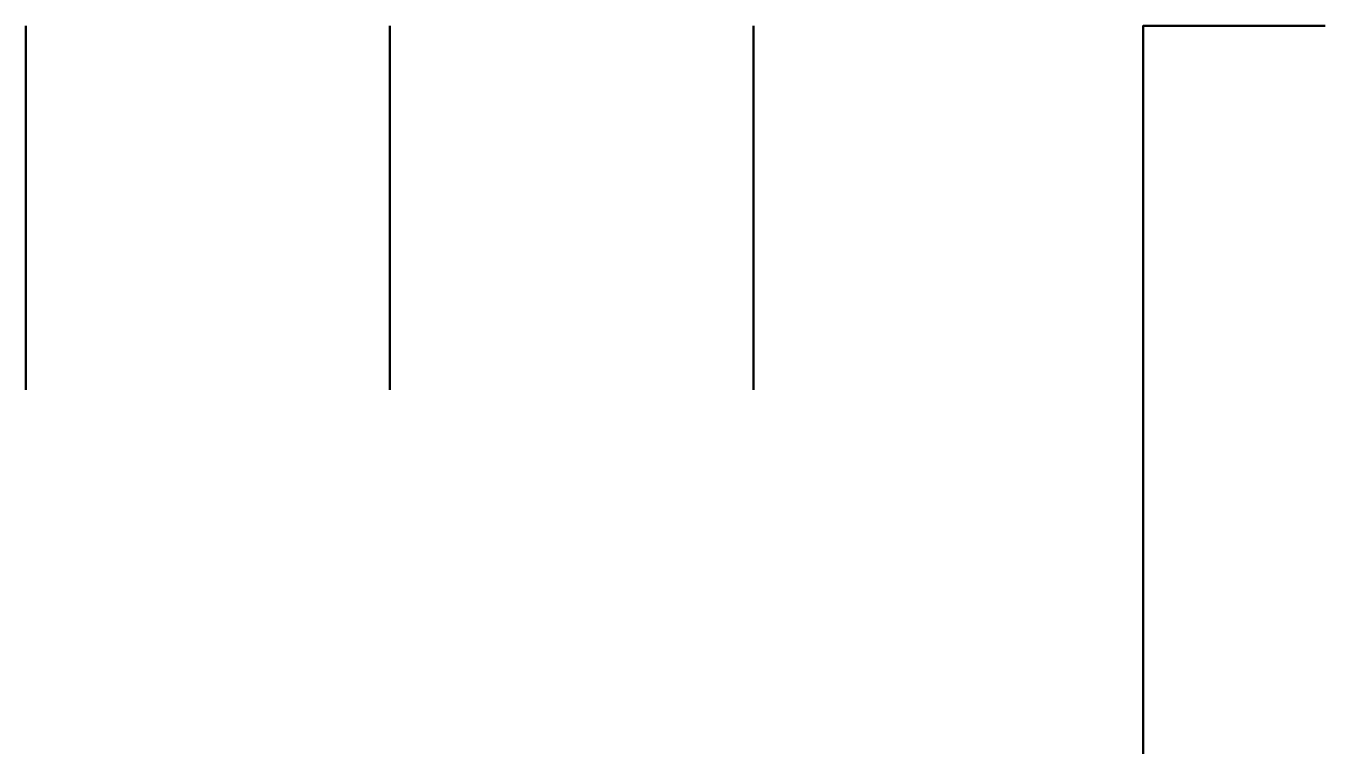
# Model space of a CAD drawing. Extents: x -0.3 to 28.2, y -6.9 to 9.1.
import ezdxf

# ---------------------------------------------------------------- set-up
doc = ezdxf.new("R2010")
doc.units = 0
doc.header["$LTSCALE"] = 35
doc.header["$MEASUREMENT"] = 0
doc.layers.add('Eletrico', color=5, linetype='CONTINUOUS')
doc.layers.add('inst eletrica', color=8, linetype='CONTINUOUS')

# ---------------------------------------------------------------- blocks, each defined once
blk = doc.blocks.new('Retorno3')
at = {"layer": 'Eletrico', "lineweight": 50}
for points in [[(-0.1, 0), (-0.1, 0.1)], [(0, 0), (0, 0.1)], [(0.1, 0), (0.1, 0.1)]]:
    blk.add_lwpolyline(points, dxfattribs=at)

msp = doc.modelspace()

# ---------------------------------------------------------------- linework, layer by layer
at = {"layer": 'Eletrico', "lineweight": 50}
msp.add_lwpolyline([(24.226, -6.906), (24.226, 9.094), (28.226, 9.094)], dxfattribs=at)

# ---------------------------------------------------------------- block references
at = {"layer": 'inst eletrica', "xscale": 80, "yscale": 80, "zscale": 80}
msp.add_blockref('Retorno3', (7.66, 1.094), dxfattribs=at)

doc.saveas('drawing.dxf')
